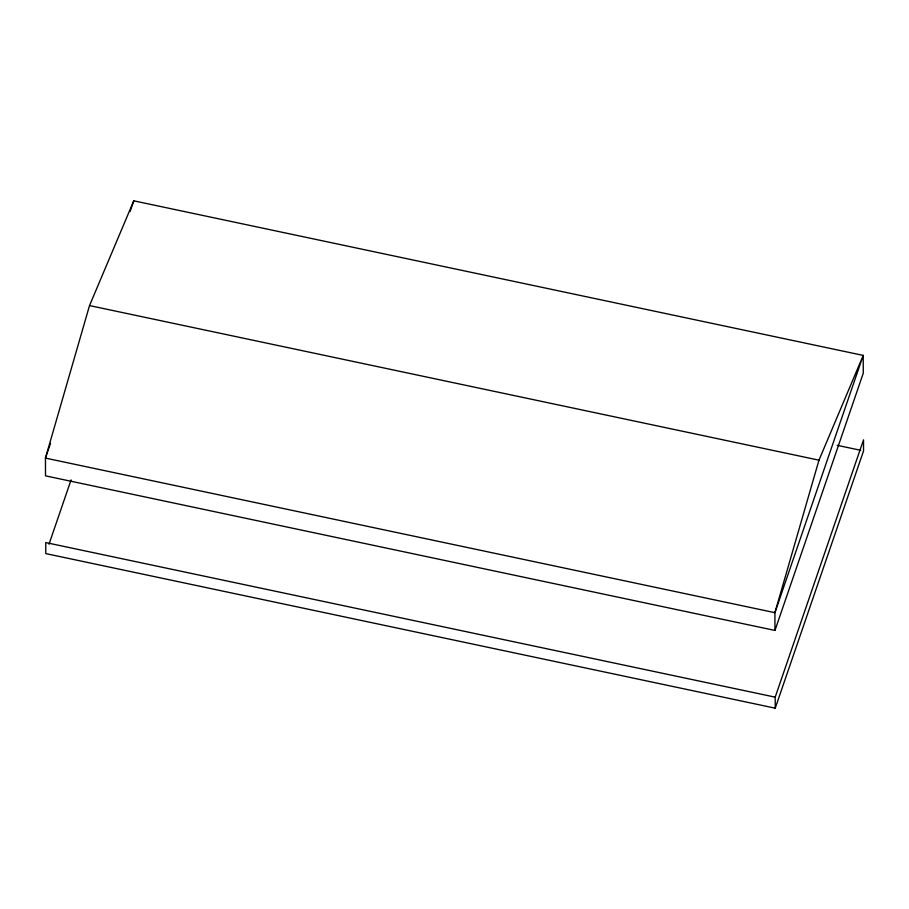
<?xml version="1.0" encoding="UTF-8"?>
<svg xmlns="http://www.w3.org/2000/svg" width="909" height="909" viewBox="0 0 909 909"><rect width="100%" height="100%" fill="white"/><g stroke="black" fill="none" stroke-linecap="round" stroke-linejoin="round"><path stroke-width="1.36" d="M89.525 305.583L45.45 458.091L45.507 475.85L774.968 630.437L863.277 373.167L863.22 355.408L133.759 200.821L89.525 305.583L818.975 460.17L863.22 355.408L774.911 612.677L774.968 630.437M818.975 460.17L774.911 612.677L45.45 458.091L50.506 443.353M130.078 211.536L133.759 200.821M49.006 544.207L71.084 479.895M775.195 697.158L863.516 439.888L863.55 450.909L775.241 708.179L45.78 553.592L45.745 542.571L775.195 697.158L775.241 708.179M837.155 445.308L860.766 450.319"/></g></svg>
